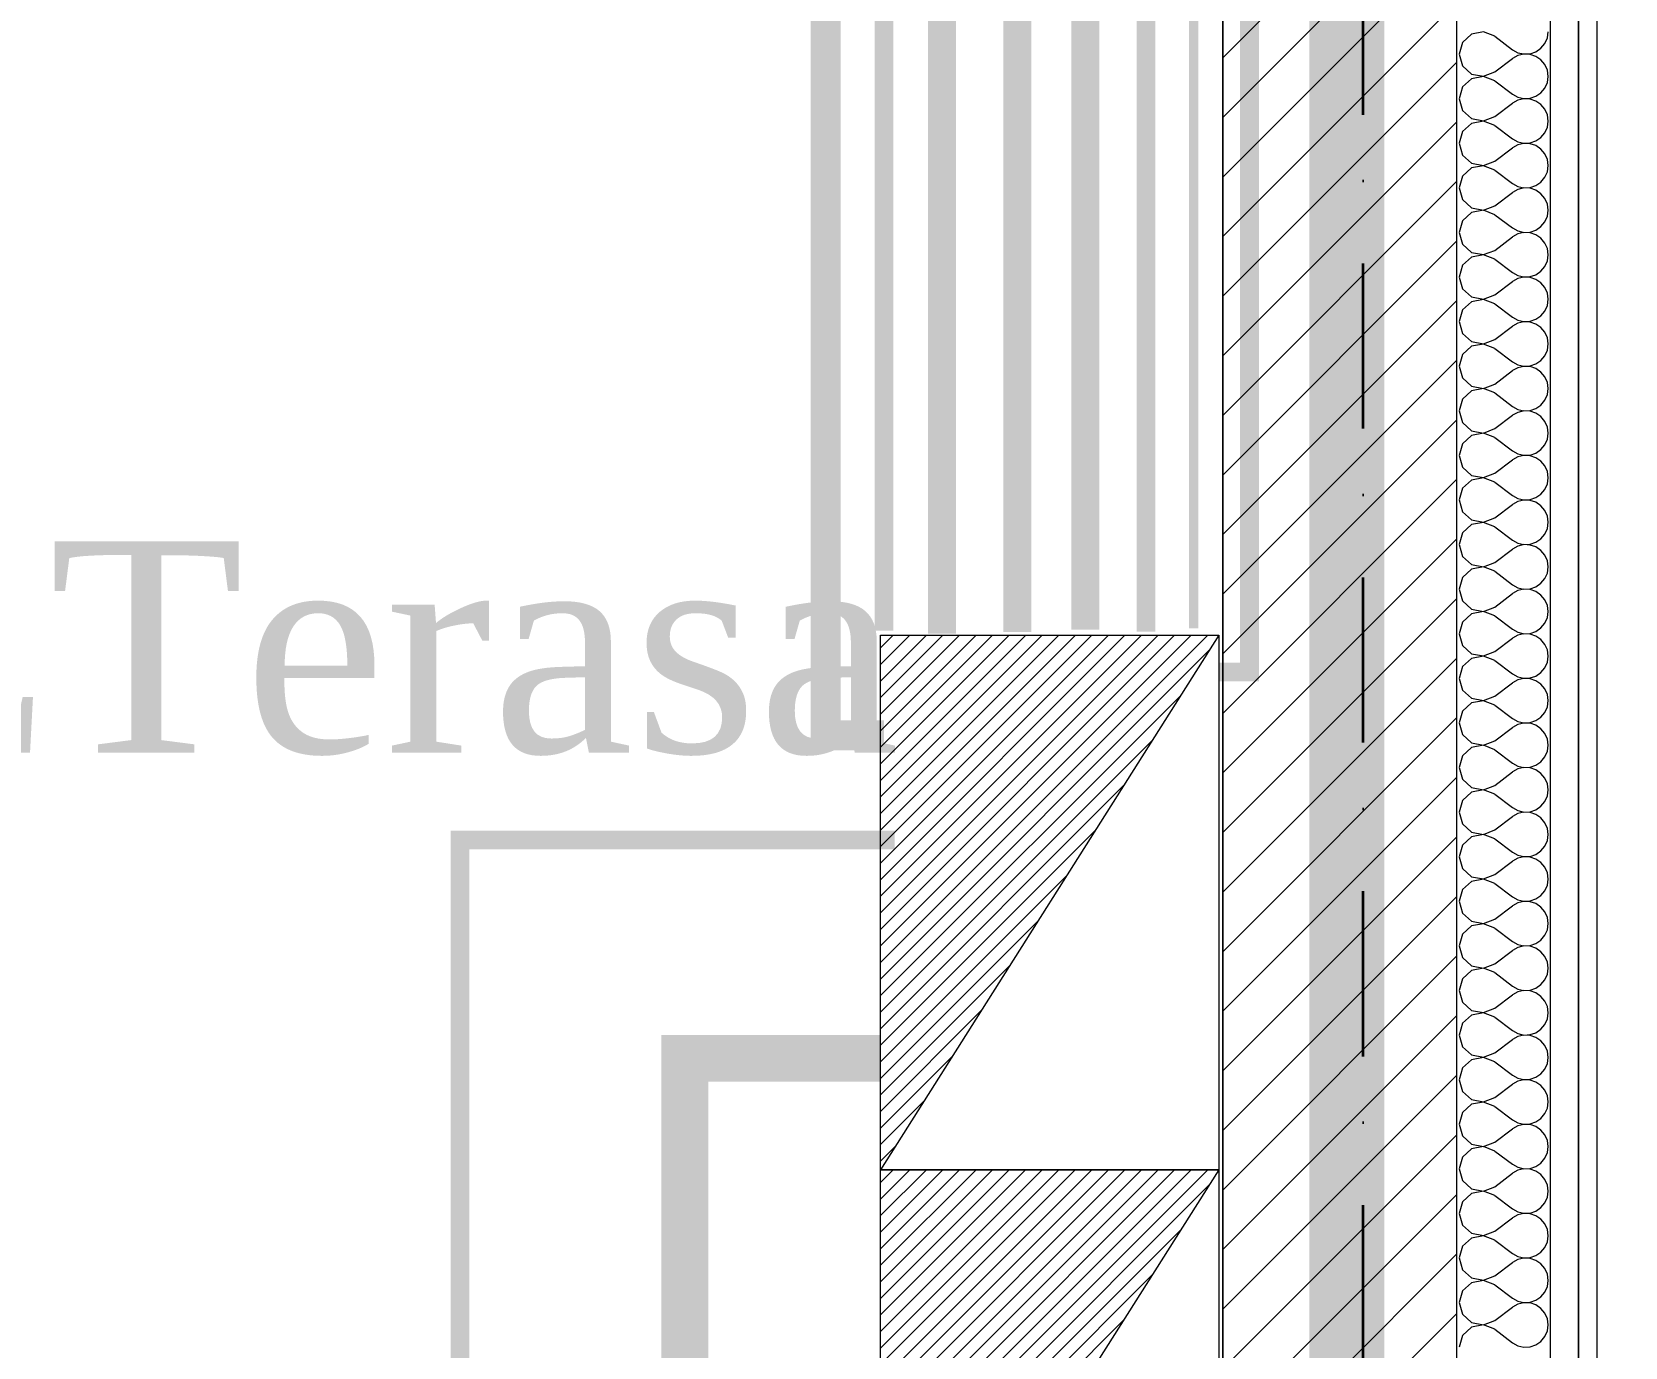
# Model space of a CAD drawing. Header units: millimetres. Extents: x 1322820 to 1391563, y 1051909 to 1098256.
# Drawn here: x 1360307 to 1362008, y 1080300 to 1081704 of the extents above; entities that cross this region are included whole.
import ezdxf
from ezdxf.enums import TextEntityAlignment as Align

# ---------------------------------------------------------------- set-up
doc = ezdxf.new("R2010")
doc.units = ezdxf.units.MM
doc.header["$MEASUREMENT"] = 0
doc.linetypes.add('Dot & Dashed', pattern=[335.138881, 176.388884, -88.194442, 0, -70.555556])
doc.linetypes.add('DUBLU_INTRERUPT', pattern=[1.093612, 0.529167, -0.211667, 0.141111, -0.211667])
doc.layers.get('0').update_dxf_attribs({"true_color": 0x787878})
for name, color, linetype, true_color in [('arhitectura - decoratii fatada', 7, 'Continuous', 0x787878), ('New_arhitectura - axe', 7, 'Continuous', 0x787878), ('New_rezistenta - pereti de rezistenta', 7, 'Continuous', 0x787878)]:
    doc.layers.add(name, color=color, linetype=linetype, true_color=true_color)
for name, color, linetype, lineweight, true_color in [('arhitectura - decoratii fatada_Pen_No__101', 7, 'Continuous', 13, 0x787878), ('New_arhitectura - axe_Pen_No__201', 7, 'Continuous', 35, 0x787878), ('New_arhitectura - suprafete DTAC_Pen_No__14', 7, 'Continuous', 18, 0x787878), ('New_rezistenta - pereti de rezistenta_Pen_No__1', 7, 'Continuous', 13, 0x787878), ('New_rezistenta - pereti de rezistenta_Pen_No__21', 7, 'Continuous', 20, 0x787878)]:
    doc.layers.add(name, color=color, linetype=linetype, lineweight=lineweight, true_color=true_color)
doc.layers.add('Circuite', color=7, linetype='Continuous', lineweight=25)
for name, color, linetype in [('circuite iluminat vitali', 1, 'Continuous'), ('circuite prize vitali', 1, 'Continuous'), ('ELECTRICE', 1, 'Continuous')]:
    doc.layers.add(name, color=color, linetype=linetype)
doc.styles.add('GENERATED_STYLE_1', font='arialbd.ttf')

# ---------------------------------------------------------------- blocks, each defined once
blk = doc.blocks.new('*X42', base_point=(1356235.2, 1078942.6))
at = {"layer": 'New_rezistenta - pereti de rezistenta_Pen_No__1', "color": 7, "linetype": 'Continuous', "lineweight": 13}
for p, q in [((1361834.5, 1081693.2), (1361830.9, 1081680.7)), ((1361844.1, 1081702), (1361834.5, 1081693.2)), ((1361856.9, 1081704.4), (1361844.1, 1081702)), ((1361869, 1081699.7), (1361856.9, 1081704.4)), ((1361869, 1081699.7), (1361888.1, 1081685.4)), ((1361918.4, 1081686.9), (1361922.6, 1081692)), ((1361922.6, 1081692), (1361925.3, 1081698)), ((1361925.3, 1081698), (1361926.2, 1081704.5)), ((1361830.9, 1081680.7), (1361834.5, 1081668.1)), ((1361869, 1081661.6), (1361888.1, 1081675.9)), ((1361888.1, 1081685.4), (1361893.8, 1081682.2)), ((1361893.8, 1081679.1), (1361888.1, 1081675.9)), ((1361893.8, 1081682.2), (1361900.2, 1081680.8)), ((1361900.2, 1081680.6), (1361893.8, 1081679.1)), ((1361900.2, 1081680.8), (1361906.8, 1081681.1)), ((1361906.8, 1081680.3), (1361900.2, 1081680.6)), ((1361906.8, 1081681.1), (1361913, 1081683.2)), ((1361913, 1081678.2), (1361906.8, 1081680.3)), ((1361913, 1081683.2), (1361918.4, 1081686.9)), ((1361918.4, 1081674.4), (1361913, 1081678.2)), ((1361922.6, 1081669.4), (1361918.4, 1081674.4)), ((1361834.5, 1081668.1), (1361844.1, 1081659.4)), ((1361844.1, 1081659.4), (1361856.9, 1081657)), ((1361856.9, 1081656.8), (1361844.1, 1081654.3)), ((1361856.9, 1081657), (1361869, 1081661.6)), ((1361869, 1081652.1), (1361856.9, 1081656.8)), ((1361925.3, 1081663.4), (1361922.6, 1081669.4)), ((1361926.2, 1081656.9), (1361925.3, 1081663.4)), ((1361925.3, 1081650.3), (1361926.2, 1081656.9)), ((1361834.5, 1081645.6), (1361830.9, 1081633)), ((1361844.1, 1081654.3), (1361834.5, 1081645.6)), ((1361869, 1081652.1), (1361888.1, 1081637.8)), ((1361913, 1081635.6), (1361918.4, 1081639.3)), ((1361918.4, 1081639.3), (1361922.6, 1081644.3)), ((1361922.6, 1081644.3), (1361925.3, 1081650.3)), ((1361830.9, 1081633), (1361834.5, 1081620.5)), ((1361869, 1081614), (1361888.1, 1081628.3)), ((1361888.1, 1081637.8), (1361893.8, 1081634.6)), ((1361893.8, 1081631.5), (1361888.1, 1081628.3)), ((1361893.8, 1081634.6), (1361900.2, 1081633.1)), ((1361900.2, 1081633), (1361893.8, 1081631.5)), ((1361900.2, 1081633.1), (1361906.8, 1081633.5)), ((1361906.8, 1081632.6), (1361900.2, 1081633)), ((1361906.8, 1081633.5), (1361913, 1081635.6)), ((1361913, 1081630.5), (1361906.8, 1081632.6)), ((1361918.4, 1081626.8), (1361913, 1081630.5)), ((1361922.6, 1081621.8), (1361918.4, 1081626.8)), ((1361925.3, 1081615.7), (1361922.6, 1081621.8)), ((1361834.5, 1081620.5), (1361844.1, 1081611.8)), ((1361844.1, 1081606.7), (1361834.5, 1081597.9)), ((1361844.1, 1081611.8), (1361856.9, 1081609.3)), ((1361856.9, 1081609.1), (1361844.1, 1081606.7)), ((1361856.9, 1081609.3), (1361869, 1081614)), ((1361869, 1081604.5), (1361856.9, 1081609.1)), ((1361926.2, 1081609.2), (1361925.3, 1081615.7)), ((1361925.3, 1081602.7), (1361926.2, 1081609.2)), ((1361834.5, 1081597.9), (1361830.9, 1081585.4)), ((1361869, 1081604.5), (1361888.1, 1081590.2)), ((1361888.1, 1081590.2), (1361893.8, 1081587)), ((1361906.8, 1081585.8), (1361913, 1081587.9)), ((1361913, 1081587.9), (1361918.4, 1081591.7)), ((1361918.4, 1081591.7), (1361922.6, 1081596.7)), ((1361922.6, 1081596.7), (1361925.3, 1081602.7)), ((1361830.9, 1081585.4), (1361834.5, 1081572.9)), ((1361834.5, 1081572.9), (1361844.1, 1081564.1)), ((1361869, 1081566.4), (1361888.1, 1081580.7)), ((1361893.8, 1081583.8), (1361888.1, 1081580.7)), ((1361893.8, 1081587), (1361900.2, 1081585.5)), ((1361900.2, 1081585.3), (1361893.8, 1081583.8)), ((1361900.2, 1081585.5), (1361906.8, 1081585.8)), ((1361906.8, 1081585), (1361900.2, 1081585.3)), ((1361913, 1081582.9), (1361906.8, 1081585)), ((1361918.4, 1081579.2), (1361913, 1081582.9)), ((1361922.6, 1081574.1), (1361918.4, 1081579.2)), ((1361925.3, 1081568.1), (1361922.6, 1081574.1)), ((1361844.1, 1081559.1), (1361834.5, 1081550.3)), ((1361844.1, 1081564.1), (1361856.9, 1081561.7)), ((1361856.9, 1081561.5), (1361844.1, 1081559.1)), ((1361856.9, 1081561.7), (1361869, 1081566.4)), ((1361869, 1081556.9), (1361856.9, 1081561.5)), ((1361869, 1081556.9), (1361888.1, 1081542.6)), ((1361922.6, 1081549.1), (1361925.3, 1081555.1)), ((1361926.2, 1081561.6), (1361925.3, 1081568.1)), ((1361925.3, 1081555.1), (1361926.2, 1081561.6)), ((1361834.5, 1081550.3), (1361830.9, 1081537.8)), ((1361830.9, 1081537.8), (1361834.5, 1081525.3)), ((1361888.1, 1081542.6), (1361893.8, 1081539.4)), ((1361893.8, 1081539.4), (1361900.2, 1081537.9)), ((1361900.2, 1081537.7), (1361893.8, 1081536.2)), ((1361900.2, 1081537.9), (1361906.8, 1081538.2)), ((1361906.8, 1081537.4), (1361900.2, 1081537.7)), ((1361906.8, 1081538.2), (1361913, 1081540.3)), ((1361913, 1081535.3), (1361906.8, 1081537.4)), ((1361913, 1081540.3), (1361918.4, 1081544)), ((1361918.4, 1081544), (1361922.6, 1081549.1)), ((1361834.5, 1081525.3), (1361844.1, 1081516.5)), ((1361869, 1081518.8), (1361888.1, 1081533)), ((1361893.8, 1081536.2), (1361888.1, 1081533)), ((1361918.4, 1081531.6), (1361913, 1081535.3)), ((1361922.6, 1081526.5), (1361918.4, 1081531.6)), ((1361925.3, 1081520.5), (1361922.6, 1081526.5)), ((1361926.2, 1081514), (1361925.3, 1081520.5)), ((1361834.5, 1081502.7), (1361830.9, 1081490.2)), ((1361844.1, 1081511.5), (1361834.5, 1081502.7)), ((1361844.1, 1081516.5), (1361856.9, 1081514.1)), ((1361856.9, 1081513.9), (1361844.1, 1081511.5)), ((1361856.9, 1081514.1), (1361869, 1081518.8)), ((1361869, 1081509.2), (1361856.9, 1081513.9)), ((1361869, 1081509.2), (1361888.1, 1081495)), ((1361922.6, 1081501.5), (1361925.3, 1081507.5)), ((1361925.3, 1081507.5), (1361926.2, 1081514)), ((1361830.9, 1081490.2), (1361834.5, 1081477.7)), ((1361888.1, 1081495), (1361893.8, 1081491.8)), ((1361893.8, 1081488.6), (1361888.1, 1081485.4)), ((1361893.8, 1081491.8), (1361900.2, 1081490.3)), ((1361900.2, 1081490.1), (1361893.8, 1081488.6)), ((1361900.2, 1081490.3), (1361906.8, 1081490.6)), ((1361906.8, 1081489.8), (1361900.2, 1081490.1)), ((1361906.8, 1081490.6), (1361913, 1081492.7)), ((1361913, 1081487.7), (1361906.8, 1081489.8)), ((1361913, 1081492.7), (1361918.4, 1081496.4)), ((1361918.4, 1081484), (1361913, 1081487.7)), ((1361918.4, 1081496.4), (1361922.6, 1081501.5)), ((1361834.5, 1081477.7), (1361844.1, 1081468.9)), ((1361844.1, 1081468.9), (1361856.9, 1081466.5)), ((1361856.9, 1081466.5), (1361869, 1081471.1)), ((1361869, 1081471.1), (1361888.1, 1081485.4)), ((1361922.6, 1081478.9), (1361918.4, 1081484)), ((1361925.3, 1081472.9), (1361922.6, 1081478.9)), ((1361926.2, 1081466.4), (1361925.3, 1081472.9)), ((1361834.5, 1081455.1), (1361830.9, 1081442.6)), ((1361844.1, 1081463.9), (1361834.5, 1081455.1)), ((1361856.9, 1081466.3), (1361844.1, 1081463.9)), ((1361869, 1081461.6), (1361856.9, 1081466.3)), ((1361869, 1081461.6), (1361888.1, 1081447.3)), ((1361918.4, 1081448.8), (1361922.6, 1081453.9)), ((1361922.6, 1081453.9), (1361925.3, 1081459.9)), ((1361925.3, 1081459.9), (1361926.2, 1081466.4)), ((1361830.9, 1081442.6), (1361834.5, 1081430.1)), ((1361869, 1081423.5), (1361888.1, 1081437.8)), ((1361888.1, 1081447.3), (1361893.8, 1081444.2)), ((1361893.8, 1081441), (1361888.1, 1081437.8)), ((1361893.8, 1081444.2), (1361900.2, 1081442.7)), ((1361900.2, 1081442.5), (1361893.8, 1081441)), ((1361900.2, 1081442.7), (1361906.8, 1081443)), ((1361906.8, 1081442.2), (1361900.2, 1081442.5)), ((1361906.8, 1081443), (1361913, 1081445.1)), ((1361913, 1081440.1), (1361906.8, 1081442.2)), ((1361913, 1081445.1), (1361918.4, 1081448.8)), ((1361918.4, 1081436.3), (1361913, 1081440.1)), ((1361922.6, 1081431.3), (1361918.4, 1081436.3)), ((1361834.5, 1081430.1), (1361844.1, 1081421.3)), ((1361844.1, 1081421.3), (1361856.9, 1081418.9)), ((1361856.9, 1081418.7), (1361844.1, 1081416.2)), ((1361856.9, 1081418.9), (1361869, 1081423.5)), ((1361869, 1081414), (1361856.9, 1081418.7)), ((1361925.3, 1081425.3), (1361922.6, 1081431.3)), ((1361926.2, 1081418.8), (1361925.3, 1081425.3)), ((1361925.3, 1081412.3), (1361926.2, 1081418.8)), ((1361834.5, 1081407.5), (1361830.9, 1081395)), ((1361844.1, 1081416.2), (1361834.5, 1081407.5)), ((1361869, 1081414), (1361888.1, 1081399.7)), ((1361913, 1081397.5), (1361918.4, 1081401.2)), ((1361918.4, 1081401.2), (1361922.6, 1081406.2)), ((1361922.6, 1081406.2), (1361925.3, 1081412.3)), ((1361830.9, 1081395), (1361834.5, 1081382.4)), ((1361869, 1081375.9), (1361888.1, 1081390.2)), ((1361888.1, 1081399.7), (1361893.8, 1081396.5)), ((1361893.8, 1081393.4), (1361888.1, 1081390.2)), ((1361893.8, 1081396.5), (1361900.2, 1081395)), ((1361900.2, 1081394.9), (1361893.8, 1081393.4)), ((1361900.2, 1081395), (1361906.8, 1081395.4)), ((1361906.8, 1081394.5), (1361900.2, 1081394.9)), ((1361906.8, 1081395.4), (1361913, 1081397.5)), ((1361913, 1081392.4), (1361906.8, 1081394.5)), ((1361918.4, 1081388.7), (1361913, 1081392.4)), ((1361922.6, 1081383.7), (1361918.4, 1081388.7)), ((1361925.3, 1081377.6), (1361922.6, 1081383.7)), ((1361834.5, 1081382.4), (1361844.1, 1081373.7)), ((1361844.1, 1081368.6), (1361834.5, 1081359.8)), ((1361844.1, 1081373.7), (1361856.9, 1081371.2)), ((1361856.9, 1081371), (1361844.1, 1081368.6)), ((1361856.9, 1081371.2), (1361869, 1081375.9)), ((1361869, 1081366.4), (1361856.9, 1081371)), ((1361926.2, 1081371.1), (1361925.3, 1081377.6)), ((1361925.3, 1081364.6), (1361926.2, 1081371.1)), ((1361834.5, 1081359.8), (1361830.9, 1081347.3)), ((1361869, 1081366.4), (1361888.1, 1081352.1)), ((1361888.1, 1081352.1), (1361893.8, 1081348.9)), ((1361906.8, 1081347.7), (1361913, 1081349.8)), ((1361913, 1081349.8), (1361918.4, 1081353.6)), ((1361918.4, 1081353.6), (1361922.6, 1081358.6)), ((1361922.6, 1081358.6), (1361925.3, 1081364.6)), ((1361830.9, 1081347.3), (1361834.5, 1081334.8)), ((1361834.5, 1081334.8), (1361844.1, 1081326)), ((1361869, 1081328.3), (1361888.1, 1081342.6)), ((1361893.8, 1081345.7), (1361888.1, 1081342.6)), ((1361893.8, 1081348.9), (1361900.2, 1081347.4)), ((1361900.2, 1081347.2), (1361893.8, 1081345.7)), ((1361900.2, 1081347.4), (1361906.8, 1081347.7)), ((1361906.8, 1081346.9), (1361900.2, 1081347.2)), ((1361913, 1081344.8), (1361906.8, 1081346.9)), ((1361918.4, 1081341.1), (1361913, 1081344.8)), ((1361922.6, 1081336), (1361918.4, 1081341.1)), ((1361925.3, 1081330), (1361922.6, 1081336)), ((1361844.1, 1081321), (1361834.5, 1081312.2)), ((1361844.1, 1081326), (1361856.9, 1081323.6)), ((1361856.9, 1081323.4), (1361844.1, 1081321)), ((1361856.9, 1081323.6), (1361869, 1081328.3)), ((1361869, 1081318.8), (1361856.9, 1081323.4)), ((1361869, 1081318.8), (1361888.1, 1081304.5)), ((1361922.6, 1081311), (1361925.3, 1081317)), ((1361926.2, 1081323.5), (1361925.3, 1081330)), ((1361925.3, 1081317), (1361926.2, 1081323.5)), ((1361834.5, 1081312.2), (1361830.9, 1081299.7)), ((1361830.9, 1081299.7), (1361834.5, 1081287.2)), ((1361888.1, 1081304.5), (1361893.8, 1081301.3)), ((1361893.8, 1081301.3), (1361900.2, 1081299.8)), ((1361900.2, 1081299.6), (1361893.8, 1081298.1)), ((1361900.2, 1081299.8), (1361906.8, 1081300.1)), ((1361906.8, 1081299.3), (1361900.2, 1081299.6)), ((1361906.8, 1081300.1), (1361913, 1081302.2)), ((1361913, 1081297.2), (1361906.8, 1081299.3)), ((1361913, 1081302.2), (1361918.4, 1081305.9)), ((1361918.4, 1081305.9), (1361922.6, 1081311)), ((1361834.5, 1081287.2), (1361844.1, 1081278.4)), ((1361869, 1081280.7), (1361888.1, 1081295)), ((1361893.8, 1081298.1), (1361888.1, 1081295)), ((1361918.4, 1081293.5), (1361913, 1081297.2)), ((1361922.6, 1081288.4), (1361918.4, 1081293.5)), ((1361925.3, 1081282.4), (1361922.6, 1081288.4)), ((1361926.2, 1081275.9), (1361925.3, 1081282.4)), ((1361834.5, 1081264.6), (1361830.9, 1081252.1)), ((1361844.1, 1081273.4), (1361834.5, 1081264.6)), ((1361844.1, 1081278.4), (1361856.9, 1081276)), ((1361856.9, 1081275.8), (1361844.1, 1081273.4)), ((1361856.9, 1081276), (1361869, 1081280.7)), ((1361869, 1081271.1), (1361856.9, 1081275.8)), ((1361869, 1081271.1), (1361888.1, 1081256.9)), ((1361922.6, 1081263.4), (1361925.3, 1081269.4)), ((1361925.3, 1081269.4), (1361926.2, 1081275.9)), ((1361830.9, 1081252.1), (1361834.5, 1081239.6)), ((1361869, 1081233), (1361888.1, 1081247.3)), ((1361888.1, 1081256.9), (1361893.8, 1081253.7)), ((1361893.8, 1081250.5), (1361888.1, 1081247.3)), ((1361893.8, 1081253.7), (1361900.2, 1081252.2)), ((1361900.2, 1081252), (1361893.8, 1081250.5)), ((1361900.2, 1081252.2), (1361906.8, 1081252.5)), ((1361906.8, 1081251.7), (1361900.2, 1081252)), ((1361906.8, 1081252.5), (1361913, 1081254.6)), ((1361913, 1081249.6), (1361906.8, 1081251.7)), ((1361913, 1081254.6), (1361918.4, 1081258.3)), ((1361918.4, 1081245.9), (1361913, 1081249.6)), ((1361918.4, 1081258.3), (1361922.6, 1081263.4)), ((1361834.5, 1081239.6), (1361844.1, 1081230.8)), ((1361844.1, 1081230.8), (1361856.9, 1081228.4)), ((1361856.9, 1081228.4), (1361869, 1081233)), ((1361922.6, 1081240.8), (1361918.4, 1081245.9)), ((1361925.3, 1081234.8), (1361922.6, 1081240.8)), ((1361926.2, 1081228.3), (1361925.3, 1081234.8)), ((1361834.5, 1081217), (1361830.9, 1081204.5)), ((1361844.1, 1081225.8), (1361834.5, 1081217)), ((1361856.9, 1081228.2), (1361844.1, 1081225.8)), ((1361869, 1081223.5), (1361856.9, 1081228.2)), ((1361869, 1081223.5), (1361888.1, 1081209.2)), ((1361918.4, 1081210.7), (1361922.6, 1081215.8)), ((1361922.6, 1081215.8), (1361925.3, 1081221.8)), ((1361925.3, 1081221.8), (1361926.2, 1081228.3)), ((1361830.9, 1081204.5), (1361834.5, 1081192)), ((1361869, 1081185.4), (1361888.1, 1081199.7)), ((1361888.1, 1081209.2), (1361893.8, 1081206.1)), ((1361893.8, 1081202.9), (1361888.1, 1081199.7)), ((1361893.8, 1081206.1), (1361900.2, 1081204.6)), ((1361900.2, 1081204.4), (1361893.8, 1081202.9)), ((1361900.2, 1081204.6), (1361906.8, 1081204.9)), ((1361906.8, 1081204.1), (1361900.2, 1081204.4)), ((1361906.8, 1081204.9), (1361913, 1081207)), ((1361913, 1081202), (1361906.8, 1081204.1)), ((1361913, 1081207), (1361918.4, 1081210.7)), ((1361918.4, 1081198.2), (1361913, 1081202)), ((1361922.6, 1081193.2), (1361918.4, 1081198.2)), ((1361834.5, 1081192), (1361844.1, 1081183.2)), ((1361844.1, 1081183.2), (1361856.9, 1081180.8)), ((1361856.9, 1081180.6), (1361844.1, 1081178.2)), ((1361856.9, 1081180.8), (1361869, 1081185.4)), ((1361869, 1081175.9), (1361856.9, 1081180.6)), ((1361925.3, 1081187.2), (1361922.6, 1081193.2)), ((1361926.2, 1081180.7), (1361925.3, 1081187.2)), ((1361925.3, 1081174.2), (1361926.2, 1081180.7)), ((1361834.5, 1081169.4), (1361830.9, 1081156.9)), ((1361844.1, 1081178.2), (1361834.5, 1081169.4)), ((1361869, 1081175.9), (1361888.1, 1081161.6)), ((1361913, 1081159.4), (1361918.4, 1081163.1)), ((1361918.4, 1081163.1), (1361922.6, 1081168.1)), ((1361922.6, 1081168.1), (1361925.3, 1081174.2)), ((1361830.9, 1081156.9), (1361834.5, 1081144.3)), ((1361869, 1081137.8), (1361888.1, 1081152.1)), ((1361888.1, 1081161.6), (1361893.8, 1081158.4)), ((1361893.8, 1081155.3), (1361888.1, 1081152.1)), ((1361893.8, 1081158.4), (1361900.2, 1081157)), ((1361900.2, 1081156.8), (1361893.8, 1081155.3)), ((1361900.2, 1081157), (1361906.8, 1081157.3)), ((1361906.8, 1081156.4), (1361900.2, 1081156.8)), ((1361906.8, 1081157.3), (1361913, 1081159.4)), ((1361913, 1081154.3), (1361906.8, 1081156.4)), ((1361918.4, 1081150.6), (1361913, 1081154.3)), ((1361922.6, 1081145.6), (1361918.4, 1081150.6)), ((1361925.3, 1081139.6), (1361922.6, 1081145.6)), ((1361834.5, 1081144.3), (1361844.1, 1081135.6)), ((1361844.1, 1081130.5), (1361834.5, 1081121.8)), ((1361844.1, 1081135.6), (1361856.9, 1081133.1)), ((1361856.9, 1081133), (1361844.1, 1081130.5)), ((1361856.9, 1081133.1), (1361869, 1081137.8)), ((1361869, 1081128.3), (1361856.9, 1081133)), ((1361869, 1081128.3), (1361888.1, 1081114)), ((1361926.2, 1081133), (1361925.3, 1081139.6)), ((1361925.3, 1081126.5), (1361926.2, 1081133)), ((1361834.5, 1081121.8), (1361830.9, 1081109.2)), ((1361888.1, 1081114), (1361893.8, 1081110.8)), ((1361906.8, 1081109.7), (1361913, 1081111.8)), ((1361913, 1081111.8), (1361918.4, 1081115.5)), ((1361918.4, 1081115.5), (1361922.6, 1081120.5)), ((1361922.6, 1081120.5), (1361925.3, 1081126.5)), ((1361830.9, 1081109.2), (1361834.5, 1081096.7)), ((1361834.5, 1081096.7), (1361844.1, 1081087.9)), ((1361869, 1081090.2), (1361888.1, 1081104.5)), ((1361893.8, 1081107.7), (1361888.1, 1081104.5)), ((1361893.8, 1081110.8), (1361900.2, 1081109.3)), ((1361900.2, 1081109.1), (1361893.8, 1081107.7)), ((1361900.2, 1081109.3), (1361906.8, 1081109.7)), ((1361906.8, 1081108.8), (1361900.2, 1081109.1)), ((1361913, 1081106.7), (1361906.8, 1081108.8)), ((1361918.4, 1081103), (1361913, 1081106.7)), ((1361922.6, 1081097.9), (1361918.4, 1081103)), ((1361925.3, 1081091.9), (1361922.6, 1081097.9)), ((1361844.1, 1081082.9), (1361834.5, 1081074.1)), ((1361844.1, 1081087.9), (1361856.9, 1081085.5)), ((1361856.9, 1081085.3), (1361844.1, 1081082.9)), ((1361856.9, 1081085.5), (1361869, 1081090.2)), ((1361869, 1081080.7), (1361856.9, 1081085.3)), ((1361869, 1081080.7), (1361888.1, 1081066.4)), ((1361922.6, 1081072.9), (1361925.3, 1081078.9)), ((1361926.2, 1081085.4), (1361925.3, 1081091.9)), ((1361925.3, 1081078.9), (1361926.2, 1081085.4)), ((1361834.5, 1081074.1), (1361830.9, 1081061.6)), ((1361830.9, 1081061.6), (1361834.5, 1081049.1)), ((1361888.1, 1081066.4), (1361893.8, 1081063.2)), ((1361893.8, 1081063.2), (1361900.2, 1081061.7)), ((1361900.2, 1081061.5), (1361893.8, 1081060)), ((1361900.2, 1081061.7), (1361906.8, 1081062)), ((1361906.8, 1081061.2), (1361900.2, 1081061.5)), ((1361906.8, 1081062), (1361913, 1081064.1)), ((1361913, 1081059.1), (1361906.8, 1081061.2)), ((1361913, 1081064.1), (1361918.4, 1081067.9)), ((1361918.4, 1081067.9), (1361922.6, 1081072.9)), ((1361834.5, 1081049.1), (1361844.1, 1081040.3)), ((1361869, 1081042.6), (1361888.1, 1081056.9)), ((1361893.8, 1081060), (1361888.1, 1081056.9)), ((1361918.4, 1081055.4), (1361913, 1081059.1)), ((1361922.6, 1081050.3), (1361918.4, 1081055.4)), ((1361925.3, 1081044.3), (1361922.6, 1081050.3)), ((1361926.2, 1081037.8), (1361925.3, 1081044.3)), ((1361834.5, 1081026.5), (1361830.9, 1081014)), ((1361844.1, 1081035.3), (1361834.5, 1081026.5)), ((1361844.1, 1081040.3), (1361856.9, 1081037.9)), ((1361856.9, 1081037.7), (1361844.1, 1081035.3)), ((1361856.9, 1081037.9), (1361869, 1081042.6)), ((1361869, 1081033), (1361856.9, 1081037.7)), ((1361869, 1081033), (1361888.1, 1081018.8)), ((1361922.6, 1081025.3), (1361925.3, 1081031.3)), ((1361925.3, 1081031.3), (1361926.2, 1081037.8)), ((1361830.9, 1081014), (1361834.5, 1081001.5)), ((1361869, 1080995), (1361888.1, 1081009.2)), ((1361888.1, 1081018.8), (1361893.8, 1081015.6)), ((1361893.8, 1081012.4), (1361888.1, 1081009.2)), ((1361893.8, 1081015.6), (1361900.2, 1081014.1)), ((1361900.2, 1081013.9), (1361893.8, 1081012.4)), ((1361900.2, 1081014.1), (1361906.8, 1081014.4)), ((1361906.8, 1081013.6), (1361900.2, 1081013.9)), ((1361906.8, 1081014.4), (1361913, 1081016.5)), ((1361913, 1081011.5), (1361906.8, 1081013.6)), ((1361913, 1081016.5), (1361918.4, 1081020.2)), ((1361918.4, 1081007.8), (1361913, 1081011.5)), ((1361918.4, 1081020.2), (1361922.6, 1081025.3)), ((1361834.5, 1081001.5), (1361844.1, 1080992.7)), ((1361844.1, 1080992.7), (1361856.9, 1080990.3)), ((1361856.9, 1080990.3), (1361869, 1080995)), ((1361922.6, 1081002.7), (1361918.4, 1081007.8)), ((1361925.3, 1080996.7), (1361922.6, 1081002.7)), ((1361926.2, 1080990.2), (1361925.3, 1080996.7)), ((1361834.5, 1080978.9), (1361830.9, 1080966.4)), ((1361844.1, 1080987.7), (1361834.5, 1080978.9)), ((1361856.9, 1080990.1), (1361844.1, 1080987.7)), ((1361869, 1080985.4), (1361856.9, 1080990.1)), ((1361869, 1080985.4), (1361888.1, 1080971.1)), ((1361918.4, 1080972.6), (1361922.6, 1080977.7)), ((1361922.6, 1080977.7), (1361925.3, 1080983.7)), ((1361925.3, 1080983.7), (1361926.2, 1080990.2)), ((1361830.9, 1080966.4), (1361834.5, 1080953.9)), ((1361869, 1080947.3), (1361888.1, 1080961.6)), ((1361888.1, 1080971.1), (1361893.8, 1080968)), ((1361893.8, 1080964.8), (1361888.1, 1080961.6)), ((1361893.8, 1080968), (1361900.2, 1080966.5)), ((1361900.2, 1080966.3), (1361893.8, 1080964.8)), ((1361900.2, 1080966.5), (1361906.8, 1080966.8)), ((1361906.8, 1080966), (1361900.2, 1080966.3)), ((1361906.8, 1080966.8), (1361913, 1080968.9)), ((1361913, 1080963.9), (1361906.8, 1080966)), ((1361913, 1080968.9), (1361918.4, 1080972.6)), ((1361918.4, 1080960.1), (1361913, 1080963.9)), ((1361922.6, 1080955.1), (1361918.4, 1080960.1)), ((1361834.5, 1080953.9), (1361844.1, 1080945.1)), ((1361844.1, 1080945.1), (1361856.9, 1080942.7)), ((1361856.9, 1080942.5), (1361844.1, 1080940.1)), ((1361856.9, 1080942.7), (1361869, 1080947.3)), ((1361869, 1080937.8), (1361856.9, 1080942.5)), ((1361925.3, 1080949.1), (1361922.6, 1080955.1)), ((1361926.2, 1080942.6), (1361925.3, 1080949.1)), ((1361925.3, 1080936.1), (1361926.2, 1080942.6)), ((1361834.5, 1080931.3), (1361830.9, 1080918.8)), ((1361844.1, 1080940.1), (1361834.5, 1080931.3)), ((1361869, 1080937.8), (1361888.1, 1080923.5)), ((1361913, 1080921.3), (1361918.4, 1080925)), ((1361918.4, 1080925), (1361922.6, 1080930.1)), ((1361922.6, 1080930.1), (1361925.3, 1080936.1)), ((1361830.9, 1080918.8), (1361834.5, 1080906.2)), ((1361869, 1080899.7), (1361888.1, 1080914)), ((1361888.1, 1080923.5), (1361893.8, 1080920.3)), ((1361893.8, 1080917.2), (1361888.1, 1080914)), ((1361893.8, 1080920.3), (1361900.2, 1080918.9)), ((1361900.2, 1080918.7), (1361893.8, 1080917.2)), ((1361900.2, 1080918.9), (1361906.8, 1080919.2)), ((1361906.8, 1080918.3), (1361900.2, 1080918.7)), ((1361906.8, 1080919.2), (1361913, 1080921.3)), ((1361913, 1080916.2), (1361906.8, 1080918.3)), ((1361918.4, 1080912.5), (1361913, 1080916.2)), ((1361922.6, 1080907.5), (1361918.4, 1080912.5)), ((1361925.3, 1080901.5), (1361922.6, 1080907.5)), ((1361834.5, 1080906.2), (1361844.1, 1080897.5)), ((1361844.1, 1080892.4), (1361834.5, 1080883.7)), ((1361844.1, 1080897.5), (1361856.9, 1080895)), ((1361856.9, 1080894.9), (1361844.1, 1080892.4)), ((1361856.9, 1080895), (1361869, 1080899.7)), ((1361869, 1080890.2), (1361856.9, 1080894.9)), ((1361869, 1080890.2), (1361888.1, 1080875.9)), ((1361926.2, 1080895), (1361925.3, 1080901.5)), ((1361925.3, 1080888.4), (1361926.2, 1080895)), ((1361834.5, 1080883.7), (1361830.9, 1080871.1)), ((1361888.1, 1080875.9), (1361893.8, 1080872.7)), ((1361906.8, 1080871.6), (1361913, 1080873.7)), ((1361913, 1080873.7), (1361918.4, 1080877.4)), ((1361918.4, 1080877.4), (1361922.6, 1080882.4)), ((1361922.6, 1080882.4), (1361925.3, 1080888.4)), ((1361830.9, 1080871.1), (1361834.5, 1080858.6)), ((1361834.5, 1080858.6), (1361844.1, 1080849.8)), ((1361869, 1080852.1), (1361888.1, 1080866.4)), ((1361893.8, 1080869.6), (1361888.1, 1080866.4)), ((1361893.8, 1080872.7), (1361900.2, 1080871.2)), ((1361900.2, 1080871), (1361893.8, 1080869.6)), ((1361900.2, 1080871.2), (1361906.8, 1080871.6)), ((1361906.8, 1080870.7), (1361900.2, 1080871)), ((1361913, 1080868.6), (1361906.8, 1080870.7)), ((1361918.4, 1080864.9), (1361913, 1080868.6)), ((1361922.6, 1080859.8), (1361918.4, 1080864.9)), ((1361925.3, 1080853.8), (1361922.6, 1080859.8)), ((1361844.1, 1080844.8), (1361834.5, 1080836)), ((1361844.1, 1080849.8), (1361856.9, 1080847.4)), ((1361856.9, 1080847.2), (1361844.1, 1080844.8)), ((1361856.9, 1080847.4), (1361869, 1080852.1)), ((1361869, 1080842.6), (1361856.9, 1080847.2)), ((1361869, 1080842.6), (1361888.1, 1080828.3)), ((1361922.6, 1080834.8), (1361925.3, 1080840.8)), ((1361926.2, 1080847.3), (1361925.3, 1080853.8)), ((1361925.3, 1080840.8), (1361926.2, 1080847.3)), ((1361834.5, 1080836), (1361830.9, 1080823.5)), ((1361830.9, 1080823.5), (1361834.5, 1080811)), ((1361888.1, 1080828.3), (1361893.8, 1080825.1)), ((1361893.8, 1080821.9), (1361888.1, 1080818.8)), ((1361893.8, 1080825.1), (1361900.2, 1080823.6)), ((1361900.2, 1080823.4), (1361893.8, 1080821.9)), ((1361900.2, 1080823.6), (1361906.8, 1080823.9)), ((1361906.8, 1080823.1), (1361900.2, 1080823.4)), ((1361906.8, 1080823.9), (1361913, 1080826)), ((1361913, 1080821), (1361906.8, 1080823.1)), ((1361913, 1080826), (1361918.4, 1080829.8)), ((1361918.4, 1080829.8), (1361922.6, 1080834.8)), ((1361834.5, 1080811), (1361844.1, 1080802.2)), ((1361869, 1080804.5), (1361888.1, 1080818.8)), ((1361918.4, 1080817.3), (1361913, 1080821)), ((1361922.6, 1080812.2), (1361918.4, 1080817.3)), ((1361925.3, 1080806.2), (1361922.6, 1080812.2)), ((1361926.2, 1080799.7), (1361925.3, 1080806.2)), ((1361834.5, 1080788.4), (1361830.9, 1080775.9)), ((1361844.1, 1080797.2), (1361834.5, 1080788.4)), ((1361844.1, 1080802.2), (1361856.9, 1080799.8)), ((1361856.9, 1080799.6), (1361844.1, 1080797.2)), ((1361856.9, 1080799.8), (1361869, 1080804.5)), ((1361869, 1080795), (1361856.9, 1080799.6)), ((1361869, 1080795), (1361888.1, 1080780.7)), ((1361922.6, 1080787.2), (1361925.3, 1080793.2)), ((1361925.3, 1080793.2), (1361926.2, 1080799.7)), ((1361830.9, 1080775.9), (1361834.5, 1080763.4)), ((1361869, 1080756.9), (1361888.1, 1080771.1)), ((1361888.1, 1080780.7), (1361893.8, 1080777.5)), ((1361893.8, 1080774.3), (1361888.1, 1080771.1)), ((1361893.8, 1080777.5), (1361900.2, 1080776)), ((1361900.2, 1080775.8), (1361893.8, 1080774.3)), ((1361900.2, 1080776), (1361906.8, 1080776.3)), ((1361906.8, 1080775.5), (1361900.2, 1080775.8)), ((1361906.8, 1080776.3), (1361913, 1080778.4)), ((1361913, 1080773.4), (1361906.8, 1080775.5)), ((1361913, 1080778.4), (1361918.4, 1080782.1)), ((1361918.4, 1080769.7), (1361913, 1080773.4)), ((1361918.4, 1080782.1), (1361922.6, 1080787.2)), ((1361834.5, 1080763.4), (1361844.1, 1080754.6)), ((1361844.1, 1080754.6), (1361856.9, 1080752.2)), ((1361856.9, 1080752.2), (1361869, 1080756.9)), ((1361922.6, 1080764.6), (1361918.4, 1080769.7)), ((1361925.3, 1080758.6), (1361922.6, 1080764.6)), ((1361926.2, 1080752.1), (1361925.3, 1080758.6)), ((1361834.5, 1080740.8), (1361830.9, 1080728.3)), ((1361844.1, 1080749.6), (1361834.5, 1080740.8)), ((1361856.9, 1080752), (1361844.1, 1080749.6)), ((1361869, 1080747.3), (1361856.9, 1080752)), ((1361869, 1080747.3), (1361888.1, 1080733)), ((1361918.4, 1080734.5), (1361922.6, 1080739.6)), ((1361922.6, 1080739.6), (1361925.3, 1080745.6)), ((1361925.3, 1080745.6), (1361926.2, 1080752.1)), ((1361830.9, 1080728.3), (1361834.5, 1080715.8)), ((1361869, 1080709.2), (1361888.1, 1080723.5)), ((1361888.1, 1080733), (1361893.8, 1080729.9)), ((1361893.8, 1080726.7), (1361888.1, 1080723.5)), ((1361893.8, 1080729.9), (1361900.2, 1080728.4)), ((1361900.2, 1080728.2), (1361893.8, 1080726.7)), ((1361900.2, 1080728.4), (1361906.8, 1080728.7)), ((1361906.8, 1080727.9), (1361900.2, 1080728.2)), ((1361906.8, 1080728.7), (1361913, 1080730.8)), ((1361913, 1080725.8), (1361906.8, 1080727.9)), ((1361913, 1080730.8), (1361918.4, 1080734.5)), ((1361918.4, 1080722.1), (1361913, 1080725.8)), ((1361922.6, 1080717), (1361918.4, 1080722.1)), ((1361834.5, 1080715.8), (1361844.1, 1080707)), ((1361844.1, 1080707), (1361856.9, 1080704.6)), ((1361856.9, 1080704.4), (1361844.1, 1080702)), ((1361856.9, 1080704.6), (1361869, 1080709.2)), ((1361869, 1080699.7), (1361856.9, 1080704.4)), ((1361925.3, 1080711), (1361922.6, 1080717)), ((1361926.2, 1080704.5), (1361925.3, 1080711)), ((1361925.3, 1080698), (1361926.2, 1080704.5)), ((1361834.5, 1080693.2), (1361830.9, 1080680.7)), ((1361844.1, 1080702), (1361834.5, 1080693.2)), ((1361869, 1080699.7), (1361888.1, 1080685.4)), ((1361913, 1080683.2), (1361918.4, 1080686.9)), ((1361918.4, 1080686.9), (1361922.6, 1080692)), ((1361922.6, 1080692), (1361925.3, 1080698)), ((1361830.9, 1080680.7), (1361834.5, 1080668.1)), ((1361869, 1080661.6), (1361888.1, 1080675.9)), ((1361888.1, 1080685.4), (1361893.8, 1080682.2)), ((1361893.8, 1080679.1), (1361888.1, 1080675.9)), ((1361893.8, 1080682.2), (1361900.2, 1080680.8)), ((1361900.2, 1080680.6), (1361893.8, 1080679.1)), ((1361900.2, 1080680.8), (1361906.8, 1080681.1)), ((1361906.8, 1080680.3), (1361900.2, 1080680.6)), ((1361906.8, 1080681.1), (1361913, 1080683.2)), ((1361913, 1080678.2), (1361906.8, 1080680.3)), ((1361918.4, 1080674.4), (1361913, 1080678.2)), ((1361922.6, 1080669.4), (1361918.4, 1080674.4)), ((1361925.3, 1080663.4), (1361922.6, 1080669.4)), ((1361834.5, 1080668.1), (1361844.1, 1080659.4)), ((1361844.1, 1080654.3), (1361834.5, 1080645.6)), ((1361844.1, 1080659.4), (1361856.9, 1080657)), ((1361856.9, 1080656.8), (1361844.1, 1080654.3)), ((1361856.9, 1080657), (1361869, 1080661.6)), ((1361869, 1080652.1), (1361856.9, 1080656.8)), ((1361869, 1080652.1), (1361888.1, 1080637.8)), ((1361926.2, 1080656.9), (1361925.3, 1080663.4)), ((1361925.3, 1080650.3), (1361926.2, 1080656.9)), ((1361834.5, 1080645.6), (1361830.9, 1080633)), ((1361888.1, 1080637.8), (1361893.8, 1080634.6)), ((1361906.8, 1080633.5), (1361913, 1080635.6)), ((1361913, 1080635.6), (1361918.4, 1080639.3)), ((1361918.4, 1080639.3), (1361922.6, 1080644.3)), ((1361922.6, 1080644.3), (1361925.3, 1080650.3)), ((1361830.9, 1080633), (1361834.5, 1080620.5)), ((1361834.5, 1080620.5), (1361844.1, 1080611.8)), ((1361869, 1080614), (1361888.1, 1080628.3)), ((1361893.8, 1080631.5), (1361888.1, 1080628.3)), ((1361893.8, 1080634.6), (1361900.2, 1080633.1)), ((1361900.2, 1080633), (1361893.8, 1080631.5)), ((1361900.2, 1080633.1), (1361906.8, 1080633.5)), ((1361906.8, 1080632.6), (1361900.2, 1080633)), ((1361913, 1080630.5), (1361906.8, 1080632.6)), ((1361918.4, 1080626.8), (1361913, 1080630.5)), ((1361922.6, 1080621.8), (1361918.4, 1080626.8)), ((1361925.3, 1080615.7), (1361922.6, 1080621.8)), ((1361844.1, 1080606.7), (1361834.5, 1080597.9)), ((1361844.1, 1080611.8), (1361856.9, 1080609.3)), ((1361856.9, 1080609.1), (1361844.1, 1080606.7)), ((1361856.9, 1080609.3), (1361869, 1080614)), ((1361869, 1080604.5), (1361856.9, 1080609.1)), ((1361869, 1080604.5), (1361888.1, 1080590.2)), ((1361922.6, 1080596.7), (1361925.3, 1080602.7)), ((1361926.2, 1080609.2), (1361925.3, 1080615.7)), ((1361925.3, 1080602.7), (1361926.2, 1080609.2)), ((1361834.5, 1080597.9), (1361830.9, 1080585.4)), ((1361830.9, 1080585.4), (1361834.5, 1080572.9)), ((1361888.1, 1080590.2), (1361893.8, 1080587)), ((1361893.8, 1080583.8), (1361888.1, 1080580.7)), ((1361893.8, 1080587), (1361900.2, 1080585.5)), ((1361900.2, 1080585.3), (1361893.8, 1080583.8)), ((1361900.2, 1080585.5), (1361906.8, 1080585.8)), ((1361906.8, 1080585), (1361900.2, 1080585.3)), ((1361906.8, 1080585.8), (1361913, 1080587.9)), ((1361913, 1080582.9), (1361906.8, 1080585)), ((1361913, 1080587.9), (1361918.4, 1080591.7)), ((1361918.4, 1080591.7), (1361922.6, 1080596.7)), ((1361834.5, 1080572.9), (1361844.1, 1080564.1)), ((1361869, 1080566.4), (1361888.1, 1080580.7)), ((1361918.4, 1080579.2), (1361913, 1080582.9)), ((1361922.6, 1080574.1), (1361918.4, 1080579.2)), ((1361925.3, 1080568.1), (1361922.6, 1080574.1)), ((1361926.2, 1080561.6), (1361925.3, 1080568.1)), ((1361834.5, 1080550.3), (1361830.9, 1080537.8)), ((1361844.1, 1080559.1), (1361834.5, 1080550.3)), ((1361844.1, 1080564.1), (1361856.9, 1080561.7)), ((1361856.9, 1080561.5), (1361844.1, 1080559.1)), ((1361856.9, 1080561.7), (1361869, 1080566.4)), ((1361869, 1080556.9), (1361856.9, 1080561.5)), ((1361869, 1080556.9), (1361888.1, 1080542.6)), ((1361922.6, 1080549.1), (1361925.3, 1080555.1)), ((1361925.3, 1080555.1), (1361926.2, 1080561.6)), ((1361830.9, 1080537.8), (1361834.5, 1080525.3)), ((1361869, 1080518.8), (1361888.1, 1080533)), ((1361888.1, 1080542.6), (1361893.8, 1080539.4)), ((1361893.8, 1080536.2), (1361888.1, 1080533)), ((1361893.8, 1080539.4), (1361900.2, 1080537.9)), ((1361900.2, 1080537.7), (1361893.8, 1080536.2)), ((1361900.2, 1080537.9), (1361906.8, 1080538.2)), ((1361906.8, 1080537.4), (1361900.2, 1080537.7)), ((1361906.8, 1080538.2), (1361913, 1080540.3)), ((1361913, 1080535.3), (1361906.8, 1080537.4)), ((1361913, 1080540.3), (1361918.4, 1080544)), ((1361918.4, 1080531.6), (1361913, 1080535.3)), ((1361918.4, 1080544), (1361922.6, 1080549.1)), ((1361834.5, 1080525.3), (1361844.1, 1080516.5)), ((1361844.1, 1080516.5), (1361856.9, 1080514.1)), ((1361856.9, 1080514.1), (1361869, 1080518.8)), ((1361922.6, 1080526.5), (1361918.4, 1080531.6)), ((1361925.3, 1080520.5), (1361922.6, 1080526.5)), ((1361926.2, 1080514), (1361925.3, 1080520.5)), ((1361834.5, 1080502.7), (1361830.9, 1080490.2)), ((1361844.1, 1080511.5), (1361834.5, 1080502.7)), ((1361856.9, 1080513.9), (1361844.1, 1080511.5)), ((1361869, 1080509.2), (1361856.9, 1080513.9)), ((1361869, 1080509.2), (1361888.1, 1080495)), ((1361918.4, 1080496.4), (1361922.6, 1080501.5)), ((1361922.6, 1080501.5), (1361925.3, 1080507.5)), ((1361925.3, 1080507.5), (1361926.2, 1080514)), ((1361830.9, 1080490.2), (1361834.5, 1080477.7)), ((1361869, 1080471.1), (1361888.1, 1080485.4)), ((1361888.1, 1080495), (1361893.8, 1080491.8)), ((1361893.8, 1080488.6), (1361888.1, 1080485.4)), ((1361893.8, 1080491.8), (1361900.2, 1080490.3)), ((1361900.2, 1080490.1), (1361893.8, 1080488.6)), ((1361900.2, 1080490.3), (1361906.8, 1080490.6)), ((1361906.8, 1080489.8), (1361900.2, 1080490.1)), ((1361906.8, 1080490.6), (1361913, 1080492.7)), ((1361913, 1080487.7), (1361906.8, 1080489.8)), ((1361913, 1080492.7), (1361918.4, 1080496.4)), ((1361918.4, 1080484), (1361913, 1080487.7)), ((1361922.6, 1080478.9), (1361918.4, 1080484)), ((1361834.5, 1080477.7), (1361844.1, 1080468.9)), ((1361844.1, 1080468.9), (1361856.9, 1080466.5)), ((1361856.9, 1080466.3), (1361844.1, 1080463.9)), ((1361856.9, 1080466.5), (1361869, 1080471.1)), ((1361869, 1080461.6), (1361856.9, 1080466.3)), ((1361925.3, 1080472.9), (1361922.6, 1080478.9)), ((1361926.2, 1080466.4), (1361925.3, 1080472.9)), ((1361925.3, 1080459.9), (1361926.2, 1080466.4)), ((1361834.5, 1080455.1), (1361830.9, 1080442.6)), ((1361844.1, 1080463.9), (1361834.5, 1080455.1)), ((1361869, 1080461.6), (1361888.1, 1080447.3)), ((1361913, 1080445.1), (1361918.4, 1080448.8)), ((1361918.4, 1080448.8), (1361922.6, 1080453.9)), ((1361922.6, 1080453.9), (1361925.3, 1080459.9)), ((1361830.9, 1080442.6), (1361834.5, 1080430.1)), ((1361869, 1080423.5), (1361888.1, 1080437.8)), ((1361888.1, 1080447.3), (1361893.8, 1080444.2)), ((1361893.8, 1080441), (1361888.1, 1080437.8)), ((1361893.8, 1080444.2), (1361900.2, 1080442.7)), ((1361900.2, 1080442.5), (1361893.8, 1080441)), ((1361900.2, 1080442.7), (1361906.8, 1080443)), ((1361906.8, 1080442.2), (1361900.2, 1080442.5)), ((1361906.8, 1080443), (1361913, 1080445.1)), ((1361913, 1080440.1), (1361906.8, 1080442.2)), ((1361918.4, 1080436.3), (1361913, 1080440.1)), ((1361922.6, 1080431.3), (1361918.4, 1080436.3)), ((1361925.3, 1080425.3), (1361922.6, 1080431.3)), ((1361834.5, 1080430.1), (1361844.1, 1080421.3)), ((1361844.1, 1080416.2), (1361834.5, 1080407.5)), ((1361844.1, 1080421.3), (1361856.9, 1080418.9)), ((1361856.9, 1080418.7), (1361844.1, 1080416.2)), ((1361856.9, 1080418.9), (1361869, 1080423.5)), ((1361869, 1080414), (1361856.9, 1080418.7)), ((1361869, 1080414), (1361888.1, 1080399.7)), ((1361926.2, 1080418.8), (1361925.3, 1080425.3)), ((1361925.3, 1080412.3), (1361926.2, 1080418.8)), ((1361834.5, 1080407.5), (1361830.9, 1080395)), ((1361888.1, 1080399.7), (1361893.8, 1080396.5)), ((1361893.8, 1080396.5), (1361900.2, 1080395)), ((1361906.8, 1080395.4), (1361913, 1080397.5)), ((1361913, 1080397.5), (1361918.4, 1080401.2)), ((1361918.4, 1080401.2), (1361922.6, 1080406.2)), ((1361922.6, 1080406.2), (1361925.3, 1080412.3)), ((1361830.9, 1080395), (1361834.5, 1080382.4)), ((1361834.5, 1080382.4), (1361844.1, 1080373.7)), ((1361869, 1080375.9), (1361888.1, 1080390.2)), ((1361893.8, 1080393.4), (1361888.1, 1080390.2)), ((1361900.2, 1080394.9), (1361893.8, 1080393.4)), ((1361900.2, 1080395), (1361906.8, 1080395.4)), ((1361906.8, 1080394.5), (1361900.2, 1080394.9)), ((1361913, 1080392.4), (1361906.8, 1080394.5)), ((1361918.4, 1080388.7), (1361913, 1080392.4)), ((1361922.6, 1080383.7), (1361918.4, 1080388.7)), ((1361925.3, 1080377.6), (1361922.6, 1080383.7)), ((1361844.1, 1080368.6), (1361834.5, 1080359.8)), ((1361844.1, 1080373.7), (1361856.9, 1080371.2)), ((1361856.9, 1080371), (1361844.1, 1080368.6)), ((1361856.9, 1080371.2), (1361869, 1080375.9)), ((1361869, 1080366.4), (1361856.9, 1080371)), ((1361869, 1080366.4), (1361888.1, 1080352.1)), ((1361922.6, 1080358.6), (1361925.3, 1080364.6)), ((1361926.2, 1080371.1), (1361925.3, 1080377.6)), ((1361925.3, 1080364.6), (1361926.2, 1080371.1)), ((1361834.5, 1080359.8), (1361830.9, 1080347.3)), ((1361830.9, 1080347.3), (1361834.5, 1080334.8)), ((1361888.1, 1080352.1), (1361893.8, 1080348.9)), ((1361893.8, 1080345.7), (1361888.1, 1080342.6)), ((1361893.8, 1080348.9), (1361900.2, 1080347.4)), ((1361900.2, 1080347.2), (1361893.8, 1080345.7)), ((1361900.2, 1080347.4), (1361906.8, 1080347.7)), ((1361906.8, 1080346.9), (1361900.2, 1080347.2)), ((1361906.8, 1080347.7), (1361913, 1080349.8)), ((1361913, 1080344.8), (1361906.8, 1080346.9)), ((1361913, 1080349.8), (1361918.4, 1080353.6)), ((1361918.4, 1080353.6), (1361922.6, 1080358.6)), ((1361834.5, 1080334.8), (1361844.1, 1080326)), ((1361869, 1080328.3), (1361888.1, 1080342.6)), ((1361918.4, 1080341.1), (1361913, 1080344.8)), ((1361922.6, 1080336), (1361918.4, 1080341.1)), ((1361925.3, 1080330), (1361922.6, 1080336)), ((1361926.2, 1080323.5), (1361925.3, 1080330)), ((1361834.5, 1080312.2), (1361830.9, 1080299.7)), ((1361844.1, 1080321), (1361834.5, 1080312.2)), ((1361844.1, 1080326), (1361856.9, 1080323.6)), ((1361856.9, 1080323.4), (1361844.1, 1080321)), ((1361856.9, 1080323.6), (1361869, 1080328.3)), ((1361869, 1080318.8), (1361856.9, 1080323.4)), ((1361869, 1080318.8), (1361888.1, 1080304.5)), ((1361922.6, 1080311), (1361925.3, 1080317)), ((1361925.3, 1080317), (1361926.2, 1080323.5)), ((1361888.1, 1080304.5), (1361893.8, 1080301.3)), ((1361893.8, 1080301.3), (1361900.2, 1080299.8)), ((1361900.2, 1080299.8), (1361906.8, 1080300.1)), ((1361906.8, 1080300.1), (1361913, 1080302.2)), ((1361913, 1080302.2), (1361918.4, 1080305.9)), ((1361918.4, 1080305.9), (1361922.6, 1080311))]:
    blk.add_line(p, q, dxfattribs=at)
blk = doc.blocks.new('Wall_13_1', base_point=(1361578.5, 1078980.6))
at = {"layer": 'New_rezistenta - pereti de rezistenta', "linetype": 'Continuous', "lineweight": 0, "true_color": 0x000000}
h = blk.add_hatch(dxfattribs=at)
h.set_pattern_fill('BETON_ARMAT_0001', color=18, style=0, pattern_type=2)
h.set_pattern_definition([(45, (1356235.236, 1078942.57), (-31.8198, 31.8198), [])])
h.paths.add_polyline_path([(1361593.5, 1083070.6), (1361578.5, 1083070.6), (1361578.5, 1078980.6), (1361828.5, 1078980.6), (1361828.5, 1083070.6), (1361708.5, 1083070.6)])
at = {"layer": 'New_rezistenta - pereti de rezistenta_Pen_No__21', "color": 7, "linetype": 'Continuous', "lineweight": 20}
for p, q in [((1361828.5, 1078980.6), (1361828.5, 1083070.6)), ((1361928.5, 1078730.6), (1361928.5, 1083070.6))]:
    blk.add_line(p, q, dxfattribs=at)
at = {"layer": 'New_rezistenta - pereti de rezistenta_Pen_No__21', "color": 7, "linetype": 'Continuous', "lineweight": 20, "flags": 128}
for points in [[(1361578.5, 1083070.6), (1361578.5, 1078980.6)], [(1361958.5, 1078600.6), (1361958.5, 1083070.6)]]:
    blk.add_lwpolyline(points, dxfattribs=at)
at = {"layer": 'New_rezistenta - pereti de rezistenta', "color": 7, "lineweight": 20}
blk.add_blockref('*X42', (1356235.2, 1078942.6), dxfattribs=at)
blk = doc.blocks.new('Wall_186_1', base_point=(1361978.5, 1080070.6))
at = {"layer": 'arhitectura - decoratii fatada_Pen_No__101', "color": 253, "linetype": 'Continuous', "lineweight": 13, "flags": 128}
for points in [[(1361978.5, 1082070.6), (1361958.5, 1082070.6)], [(1361958.5, 1082070.6), (1361958.5, 1080070.6)], [(1361978.5, 1080070.6), (1361978.5, 1082070.6)], [(1361958.5, 1080070.6), (1361978.5, 1080070.6)]]:
    blk.add_lwpolyline(points, dxfattribs=at)
blk = doc.blocks.new('Wall_187_1', base_point=(1361978.5, 1080070.6))
at = {"layer": 'arhitectura - decoratii fatada_Pen_No__101', "color": 253, "linetype": 'Continuous', "lineweight": 13, "flags": 128}
for points in [[(1361978.5, 1082070.6), (1361958.5, 1082070.6)], [(1361958.5, 1082070.6), (1361958.5, 1080070.6)], [(1361978.5, 1080070.6), (1361978.5, 1082070.6)], [(1361958.5, 1080070.6), (1361978.5, 1080070.6)]]:
    blk.add_lwpolyline(points, dxfattribs=at)
blk = doc.blocks.new('Wall_188_1', base_point=(1361978.5, 1080070.6))
at = {"layer": 'arhitectura - decoratii fatada_Pen_No__101', "color": 253, "linetype": 'Continuous', "lineweight": 13, "flags": 128}
for points in [[(1361978.5, 1082070.6), (1361958.5, 1082070.6)], [(1361958.5, 1082070.6), (1361958.5, 1080070.6)], [(1361978.5, 1080070.6), (1361978.5, 1082070.6)], [(1361958.5, 1080070.6), (1361978.5, 1080070.6)]]:
    blk.add_lwpolyline(points, dxfattribs=at)
blk = doc.blocks.new('Standard grid marker')
at = {"layer": 'New_arhitectura - axe_Pen_No__201', "linetype": 'Dot & Dashed', "lineweight": 35}
blk.add_line((1000, 0), (43350, 0), dxfattribs=at)
at = {"layer": 'New_arhitectura - axe_Pen_No__201', "lineweight": 35, "style": 'GENERATED_STYLE_1'}
for tag, p in [('AC_MarkerText_1_0', (-106.1, 7.1)), ('AC_MarkerText_1_1', (44456, 7.1))]:
    blk.add_attdef(tag, text='', height=125, rotation=270, dxfattribs=at).set_placement(p, align=Align.MIDDLE_CENTER)
blk = doc.blocks.new('terasa')
at = {"layer": 'New_arhitectura - suprafete DTAC_Pen_No__14', "linetype": 'Continuous', "lineweight": 18, "flags": 128}
blk.add_lwpolyline([(1361578.539, 1079220.6), (1361578.539, 1082870.6), (1357078.539, 1082870.6), (1357078.539, 1079975.6), (1357378.539, 1079975.6), (1357378.539, 1079220.6)], close=True, dxfattribs=at)
at = {"layer": 'arhitectura - decoratii fatada', "lineweight": 20}
for name in ['Wall_186_1', 'Wall_187_1', 'Wall_188_1']:
    blk.add_blockref(name, (1361978.539, 1080070.6), dxfattribs=at)
at = {"layer": 'New_arhitectura - axe', "linetype": 'Continuous', "lineweight": 13, "zscale": 1000, "rotation": 90}
blk.add_blockref('Standard grid marker', (1361728.517, 1052120.65), dxfattribs=at)
at = {"layer": 'New_rezistenta - pereti de rezistenta', "lineweight": 20}
blk.add_blockref('Wall_13_1', (1361578.539, 1078980.6), dxfattribs=at)

msp = doc.modelspace()

# ---------------------------------------------------------------- block references
msp.add_blockref('terasa', (0, 0))

# ---------------------------------------------------------------- next in the draw order: hatches: boundary and pattern name
at = {"layer": 'ELECTRICE', "lineweight": 20}
h = msp.add_hatch(dxfattribs=at)
h.set_pattern_fill('ANSI31', color=256, scale=100, style=0)
h.set_pattern_definition([(45, (-88365.787, 824.88), (-8.838834765, 8.838834765), [])])
h.paths.add_polyline_path([(1361574.3, 1081060.1), (1361213, 1081060.1), (1361213, 1080489.2)])
h = msp.add_hatch(dxfattribs=at)
h.set_pattern_fill('ANSI31', color=256, scale=100, style=0)
h.set_pattern_definition([(45, (-88365.787, 254.014), (-8.838834765, 8.838834765), [])])
h.paths.add_polyline_path([(1361574.3, 1080489.2), (1361213, 1080489.2), (1361213, 1079918.4)])

# ---------------------------------------------------------------- next in the draw order: linework, layer by layer
at = {"layer": 'Circuite', "lineweight": 20}
for p, q in [((1361574.3, 1081060.1), (1361213, 1080489.2)), ((1361574.3, 1080489.2), (1361213, 1079918.4))]:
    msp.add_line(p, q, dxfattribs=at)
at = {"layer": 'Circuite', "linetype": 'DUBLU_INTRERUPT', "lineweight": 20, "ltscale": 1000}
for points, const_width in [([(1351361.9, 1085092.2), (1351361.9, 1083515.4), (1351716.9, 1083515.4), (1351716.9, 1083515.4), (1351716.9, 1083061.6), (1361547.4, 1083061.6), (1361547.4, 1081067.4), (1361547.4, 1081067.4), (1361547.4, 1081067.4), (1361547.4, 1081067.4)], 10), ([(1357294.6, 1079647.1), (1360763.9, 1079647.1), (1360763.9, 1080841.3), (1361228.2, 1080841.3)], 20)]:
    msp.add_lwpolyline(points, dxfattribs=dict(at, const_width=const_width))
at = {"layer": 'Circuite', "lineweight": 20}
for points in [[(1361213, 1081060.1), (1361574.3, 1081060.1), (1361574.3, 1080489.2), (1361213, 1080489.2)], [(1361213, 1080489.2), (1361574.3, 1080489.2), (1361574.3, 1079918.4), (1361213, 1079918.4)]]:
    msp.add_lwpolyline(points, close=True, dxfattribs=at)
at = {"layer": 'circuite iluminat vitali', "lineweight": 20}
for points, const_width in [([(1361496.6, 1081063.9), (1361496.6, 1081063.9), (1361496.6, 1081063.9), (1361496.6, 1081063.9), (1361496.6, 1083318.6), (1361496.6, 1083318.6), (1351919.7, 1083318.6), (1351919.7, 1084794.9), (1350968.9, 1084794.9)], 20), ([(1361574.6, 1081020.8), (1361607.1, 1081020.8), (1361607.1, 1083222.2), (1362204.3, 1083222.2), (1362204.3, 1078505.1), (1346202.7, 1078505.1), (1346202.7, 1079609.7), (1345979.5, 1079609.7), (1345979.5, 1079609.7), (1345979.5, 1079609.7)], 20), ([(1354574.1, 1082819.7), (1361278.8, 1082819.7), (1361278.8, 1081061.9)], 30)]:
    msp.add_lwpolyline(points, dxfattribs=dict(at, const_width=const_width))
at = {"layer": 'circuite prize vitali', "lineweight": 20}
for points, const_width in [([(1351861, 1086778.9), (1351861, 1086778.9), (1351861, 1083259.2), (1361431.7, 1083259.2), (1361431.7, 1081065.9), (1361431.7, 1081065.9), (1361431.7, 1081065.9), (1361431.7, 1081065.9)], 30), ([(1361216.8, 1080953.3), (1361154.5, 1080953.3), (1361154.5, 1083860.3), (1361485, 1083860.3), (1361485, 1086482.8), (1363376.2, 1086482.8)], 32), ([(1362084.6, 1085484.5), (1361711.1, 1085259.8), (1361711.1, 1078579.2), (1356960.4, 1068322.6), (1356960.4, 1068322.6), (1356960.4, 1068322.6), (1356960.4, 1068322.6), (1356960.4, 1068322.6), (1356960.4, 1068322.6), (1356960.4, 1068322.6), (1355730.2, 1068322.6)], 80), ([(1353647.5, 1083378.1), (1357140, 1083378.1), (1357140, 1082752.6), (1357140, 1081179.2), (1357140, 1082754.8), (1361216.8, 1082754.8), (1361216.8, 1081064.9), (1361216.8, 1081064.9)], 20), ([(1348977.8, 1083194.5), (1348977.8, 1083194.5), (1361359.1, 1083194.5), (1361359.1, 1081063.5), (1361359.1, 1081063.5), (1361359.1, 1081063.5), (1361359.1, 1081063.5)], 30), ([(1357285.4, 1079430.7), (1361004, 1079430.7), (1361004, 1080608.2), (1361212, 1080608.2)], 50)]:
    msp.add_lwpolyline(points, dxfattribs=dict(at, const_width=const_width))

# ---------------------------------------------------------------- next in the draw order: texts
at = {"layer": 'Circuite', "insert": (1359908.3, 1081160.3), "char_height": 225.707, "width": 1032.314, "attachment_point": 1}
msp.add_mtext('{\\fTimes New Roman|b0|i0|c0|p18;TETerasa}', dxfattribs=at)

doc.saveas('drawing.dxf')
